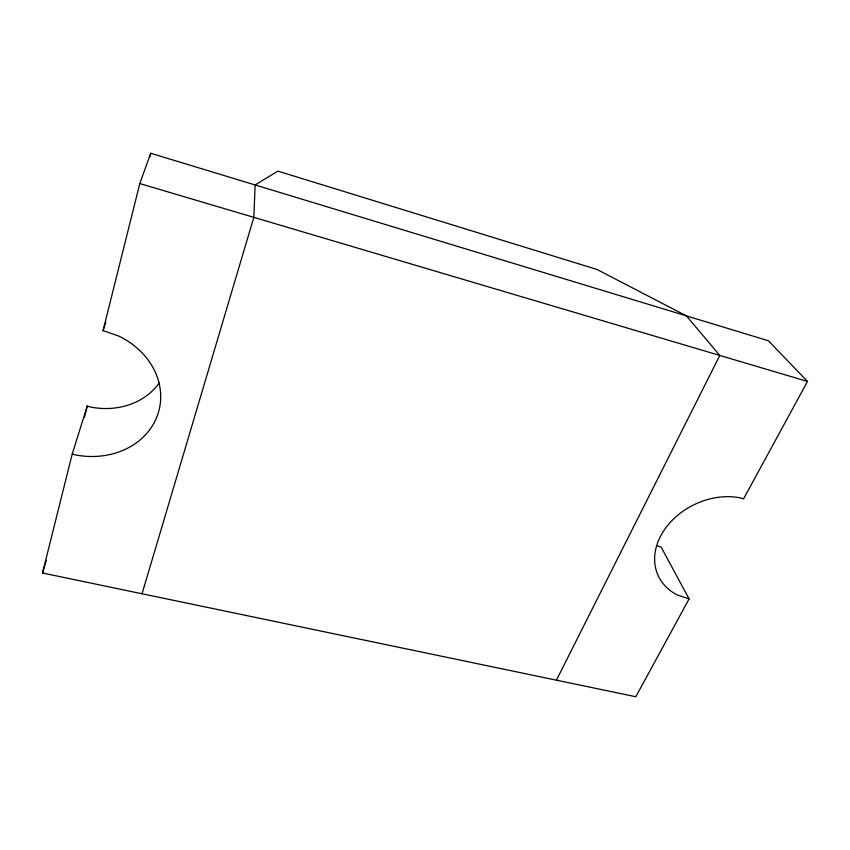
<?xml version="1.0" encoding="UTF-8"?>
<svg xmlns="http://www.w3.org/2000/svg" width="850" height="850" viewBox="0 0 850 850"><rect width="100%" height="100%" fill="white"/><g stroke="black" fill="none" stroke-linecap="round" stroke-linejoin="round"><path stroke-width="1.27" d="M656.519 545.562L661.183 547.145L689.084 598.899L635.811 696.734L42.5 573.006L72.25 453.932L87.263 406.013L89.962 406.895A68.903 59.989 15.9 0 0 159.417 382.766M72.25 453.932L75.183 454.856A74.747 63.867 13.8 0 0 157.356 415.629A74.747 63.867 13.8 0 0 118.83 336.09L103.062 330.608L139.804 183.558L150.726 153.266L768.442 340.776L807.5 381.438L743.527 498.918L741.221 498.079A63.431 49.002 -25.8 0 0 663.606 530.963A63.431 49.002 -25.8 0 0 677.939 595.244L689.084 598.899M84.363 417.531L87.263 406.013M149.759 157.101L150.726 153.266M142.035 593.757L253.821 217.345L255.159 184.96L277.865 171.116L596.934 269.439L686.449 315.892L719.791 355.449L556.421 680.181M42.5 573.006L46.325 560.373M103.062 330.608L105.878 322.033M139.804 183.558L807.5 381.438"/></g></svg>
